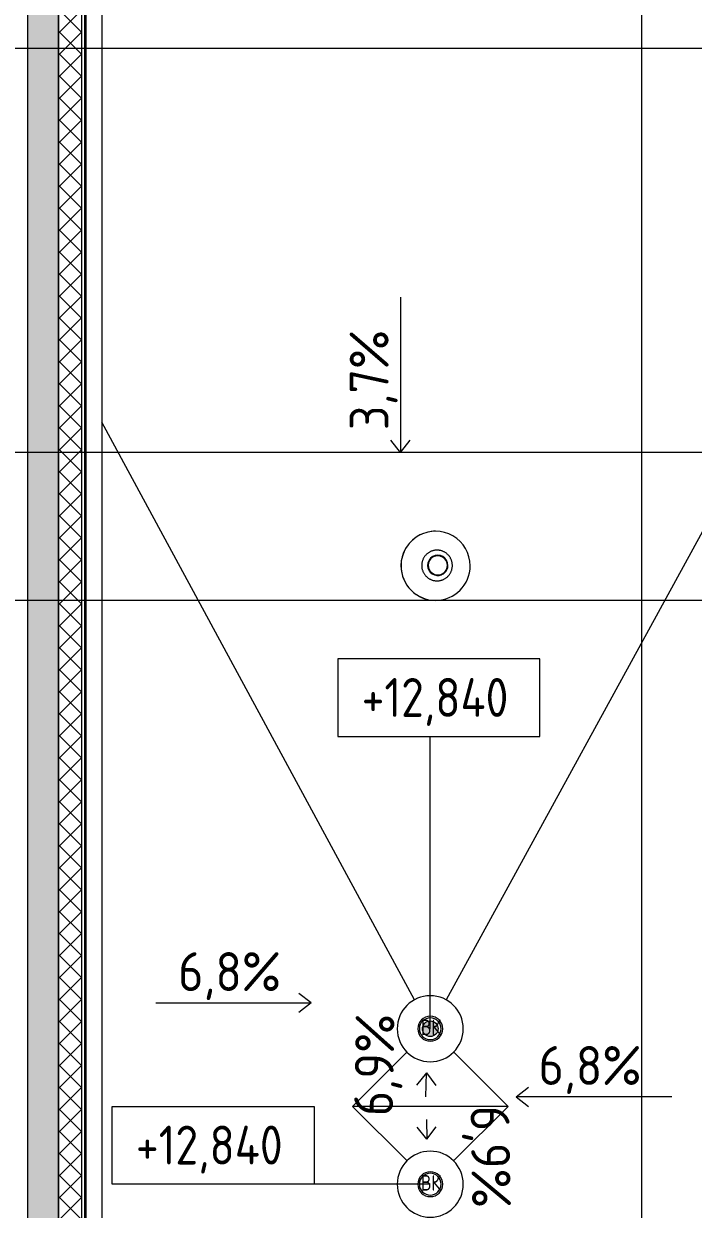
# Model space of a CAD drawing. Header units: millimetres. Extents: x -592259 to 288321, y -552984 to 293768.
# Drawn here: x 137493 to 141799, y -507923 to -500298 of the extents above; entities that cross this region are included whole.
import ezdxf

# ---------------------------------------------------------------- set-up
doc = ezdxf.new("R2010")
doc.units = ezdxf.units.MM
doc.linetypes.add('ADSK_Линия сетки', pattern=[2500, 2000, -250, 0, -250])
for name, color, linetype, lineweight in [('Аннотация', 250, 'Continuous', 20), ('Крыша', 7, 'Continuous', 5), ('Оборудование', 7, 'Continuous', 9), ('Ограждение', 7, 'Continuous', 5), ('Оси', 250, 'Continuous', 9), ('Отметки', 7, 'Continuous', 9), ('Размеры', 7, 'Continuous', 9), ('Стены внутренние', 7, 'Continuous', 9), ('Стены наружные', 7, 'Continuous', 9), ('Стены перегородки', 7, 'Continuous', 13), ('Стены штриховка', 250, 'Continuous', 9)]:
    doc.layers.add(name, color=color, linetype=linetype, lineweight=lineweight)
doc.styles.add('GOST Common_1', font='', dxfattribs={"width": 0.9, "height": 250})
doc.styles.add('ISOCPEUR', font='isocpeur.ttf', dxfattribs={"width": 0.8, "height": 100})
doc.styles.add('ISOCPEUR_1', font='isocpeur.ttf', dxfattribs={"width": 0.9, "height": 250})
doc.styles.get('GOST Common_1').set_extended_font_data('GOST Common')

# ---------------------------------------------------------------- blocks, each defined once
blk = doc.blocks.new('TN_Воронка ТехноНИКОЛЬ ВБ - Воронка ТехноНИКОЛЬ ВБ ЭКО_ Ø110х315мм-36661947-АР3_Кладочный план кровли _17_930 С2-3')
at = {"layer": 'Оборудование'}
for radius, start, end in [(212.5, 360, 180), (80, 0, 180), (212.5, 180, 360), (80, 180, 360), (70, 360, 180), (70, 180, 360)]:
    blk.add_arc((0, 0), radius, start, end, dxfattribs=at)
blk = doc.blocks.new('TN_Аэратор кровельный ТехноНИКОЛЬ - Аэратор кровельный ТехноНИКОЛЬ 160х460мм-36023644-АР3_Кладочный план кровли _17_930 С2-3')
at = {"layer": 'Оборудование'}
for p, q in [((74130.2, 40914.9), (74130, 40914.8)), ((74175.1, 40763.2), (74174.8, 40763.1)), ((74200, 40635.6), (74200.3, 40635.7)), ((74216.4, 40478.3), (74216.6, 40478.3))]:
    blk.add_line(p, q, dxfattribs=at)
at = {"layer": 'Оборудование', "flags": 128}
for points in [[(74281.3, 40698.4), (74281.3, 40702.4), (74281, 40706.3), (74280.6, 40710.2), (74280.1, 40714.2), (74279.4, 40718), (74278.5, 40721.9), (74277.5, 40725.7), (74276.3, 40729.5), (74275, 40733.2), (74273.6, 40736.9), (74271.9, 40740.5), (74270.2, 40744), (74268.3, 40747.5), (74266.3, 40750.9), (74264.1, 40754.2), (74261.8, 40757.4), (74259.4, 40760.5), (74256.9, 40763.5), (74254.2, 40766.4), (74251.4, 40769.2), (74248.5, 40771.9), (74245.5, 40774.5), (74242.5, 40777), (74239.3, 40779.3), (74236, 40781.5), (74232.6, 40783.6), (74229.2, 40785.5), (74225.7, 40787.3), (74222.1, 40788.9), (74218.4, 40790.4), (74214.7, 40791.8), (74211, 40793), (74207.2, 40794.1), (74203.3, 40795), (74199.4, 40795.7), (74195.5, 40796.3), (74191.6, 40796.8), (74187.7, 40797), (74183.7, 40797.2), (74179.8, 40797.1), (74175.8, 40796.9), (74171.9, 40796.6), (74168, 40796.1), (74164.1, 40795.4), (74160.2, 40794.6), (74156.4, 40793.6), (74152.6, 40792.5), (74148.9, 40791.2), (74145.2, 40789.8), (74141.6, 40788.2), (74138, 40786.5), (74134.6, 40784.6), (74131.1, 40782.7), (74127.8, 40780.5), (74124.6, 40778.3), (74121.4, 40775.9), (74118.4, 40773.4), (74115.5, 40770.7), (74112.6, 40768), (74109.9, 40765.1), (74107.3, 40762.2), (74104.8, 40759.1), (74102.4, 40755.9), (74100.2, 40752.7), (74098.1, 40749.3), (74096.1, 40745.9), (74094.3, 40742.4), (74092.6, 40738.9), (74091.1, 40735.2), (74089.7, 40731.5), (74088.4, 40727.8), (74087.3, 40724), (74086.4, 40720.2), (74085.6, 40716.3), (74085, 40712.4), (74084.5, 40708.5), (74084.2, 40704.5), (74084, 40700.6), (74084, 40698.5)], [(74084, 40698.5), (74084.1, 40694.5), (74084.3, 40690.6), (74084.7, 40686.6), (74085.2, 40682.7), (74085.9, 40678.8), (74086.8, 40675), (74087.8, 40671.2), (74089, 40667.4), (74090.3, 40663.7), (74091.8, 40660), (74093.4, 40656.4), (74095.1, 40652.9), (74097, 40649.4), (74099, 40646), (74101.2, 40642.7), (74103.5, 40639.5), (74105.9, 40636.4), (74108.5, 40633.4), (74111.1, 40630.5), (74113.9, 40627.6), (74116.8, 40624.9), (74119.8, 40622.4), (74122.9, 40619.9), (74126.1, 40617.6), (74129.3, 40615.4), (74132.7, 40613.3), (74136.1, 40611.4), (74139.7, 40609.6), (74143.2, 40607.9), (74146.9, 40606.4), (74150.6, 40605.1), (74154.4, 40603.9), (74158.2, 40602.8), (74162, 40601.9), (74165.9, 40601.2), (74169.8, 40600.6), (74173.7, 40600.1), (74177.6, 40599.9), (74181.6, 40599.7), (74185.5, 40599.8), (74189.5, 40600), (74193.4, 40600.3), (74197.3, 40600.8), (74201.2, 40601.5), (74205.1, 40602.3), (74208.9, 40603.3), (74212.7, 40604.4), (74216.4, 40605.7), (74220.1, 40607.1), (74223.7, 40608.7), (74227.3, 40610.4), (74230.8, 40612.2), (74234.2, 40614.2), (74237.5, 40616.4), (74240.7, 40618.6), (74243.9, 40621), (74246.9, 40623.5), (74249.9, 40626.2), (74252.7, 40628.9), (74255.4, 40631.8), (74258, 40634.7), (74260.5, 40637.8), (74262.9, 40640.9), (74265.1, 40644.2), (74267.2, 40647.5), (74269.2, 40651), (74271, 40654.5), (74272.7, 40658), (74274.2, 40661.7), (74275.6, 40665.4), (74276.9, 40669.1), (74278, 40672.9), (74278.9, 40676.7), (74279.7, 40680.6), (74280.4, 40684.5), (74280.8, 40688.4), (74281.2, 40692.4), (74281.3, 40696.3), (74281.3, 40698.4)]]:
    blk.add_lwpolyline(points, dxfattribs=at)
at = {"layer": 'Оборудование'}
for centre, major_axis, start_param, end_param in [((74173.2, 40696.6), (-43.2, 218.3), 0.253317, 1.375315), ((74173.4, 40696.6), (-43.2, 218.3), 4.516907, 7.6585), ((74173.2, 40696.6), (-43.2, 218.3), 6.087704, 6.312103), ((74187.4, 40699.4), (-12.6, 63.8), 6.087704, 7.6585), ((74187.7, 40699.4), (-12.6, 63.8), 4.516907, 7.6585), ((74187.7, 40699.4), (-12, 60.8), 4.516907, 7.6585), ((74187.4, 40699.4), (-12, 60.8), 4.516907, 5.933399), ((74173.2, 40696.6), (-43.2, 218.3), 1.375315, 2.721712), ((74173.4, 40696.6), (-43.2, 218.3), 1.375315, 4.516907), ((74187.4, 40699.4), (-12.6, 63.8), 1.375315, 3.33881), ((74187.7, 40699.4), (-12.6, 63.8), 1.375315, 4.516907), ((74187.7, 40699.4), (-12, 60.8), 1.375315, 4.516907), ((74187.4, 40699.4), (-12, 60.8), 3.172849, 4.516907), ((74173.2, 40696.6), (-43.2, 218.3), 2.946111, 3.170511)]:
    blk.add_ellipse(centre, major_axis=major_axis, ratio=0.999485, start_param=start_param, end_param=end_param, dxfattribs=at)
blk = doc.blocks.new('Ограждение - Ограждение-38592901-АР3_Кладочный план кровли _17_930 С2-3')
at = {"layer": 'Ограждение'}
for p, q in [((114228, 29103), (114228, 58197)), ((114328, 58097), (114328, 29203))]:
    blk.add_line(p, q, dxfattribs=at)
blk = doc.blocks.new('Высотные отметки - Рамка-32693647-АР3_Кладочный план кровли _17_930 С2-3')
at = {"layer": 'Аннотация'}
for p, q in [((-6.5, 0), (-6.5, 5)), ((-6.5, 5), (6.5, 5)), ((6.5, 5), (6.5, 0)), ((6.5, 0), (-6.5, 0))]:
    blk.add_line(p, q, dxfattribs=at)

msp = doc.modelspace()

# ---------------------------------------------------------------- hatches: boundary and pattern name
at = {"layer": 'Отметки'}
h = msp.add_hatch(color=256, dxfattribs=at)
edge = h.paths.add_edge_path()
edge.add_arc((140107.6779, -506761.8419), 50, 0, 360)
at = {"layer": 'Стены внутренние', "lineweight": 5}
h = msp.add_hatch(dxfattribs=at)
h.set_pattern_fill('FP_1', color=256, style=0, pattern_type=2)
h.set_pattern_definition([(135, (23667.23, -543980.64), (-142.56192, -142.56192), []), (135, (23809.8, -543980.64), (-142.56192, -142.56192), [252.016, -50.403, 3.353, -47.05])])
h.paths.add_polyline_path([(137717.2304, -524855.6404), (137717.2304, -485405.6404), (137517.2304, -485405.6404), (137517.2304, -524855.6404)])
at = {"layer": 'Стены наружные', "lineweight": 5}
h = msp.add_hatch(dxfattribs=at)
h.set_pattern_fill('FP_33', color=256, style=0, pattern_type=2)
h.set_pattern_definition([(45, (23667.23, -543980.64), (-70.71068, 70.71068), []), (135, (23667.23, -543980.64), (-70.71068, -70.71068), [])])
h.paths.add_polyline_path([(137867.2079, -515055.5936), (137867.2079, -485755.641), (137717.2079, -485755.641), (137717.2079, -515055.5936)])

# ---------------------------------------------------------------- linework, layer by layer
at = {"layer": 'Крыша'}
for p, q in [((137895.2304, -502676.9407), (137887.2079, -502662.1286)), ((140007.181, -506576.2917), (137995.2304, -502861.5734)), ((142089.5645, -503139.2981), (140209.1921, -506576.2917)), ((139607.6779, -507261.8419), (139958.2407, -506911.2792)), ((140257.1152, -506911.2792), (140607.6779, -507261.8419)), ((140607.6779, -507261.8419), (139607.6779, -507261.8419)), ((139958.2407, -507612.4046), (139607.6779, -507261.8419)), ((140607.6779, -507261.8419), (140257.1152, -507612.4046))]:
    msp.add_line(p, q, dxfattribs=at)
at = {"layer": 'Оси', "linetype": 'ADSK_Линия сетки', "ltscale": 100}
for p, q in [((141467.2304, -547719.4803), (141467.2304, -482778.6358)), ((137717.2304, -546449.4803), (137717.2304, -483208.2539)), ((88763.207, -500455.6404), (180488.1093, -500455.6404)), ((180488.1093, -503055.5205), (122987.2298, -503055.5205)), ((88763.207, -504005.6404), (180488.1093, -504005.6404))]:
    msp.add_line(p, q, dxfattribs=at)
at = {"layer": 'Отметки'}
for p, q in [((140107.6779, -504882.8304), (140163.1977, -504882.8304)), ((140107.6779, -506761.8419), (140107.6779, -504882.8304)), ((140107.6779, -507761.8419), (138711.4884, -507761.8419))]:
    msp.add_line(p, q, dxfattribs=at)
msp.add_circle((140107.6779, -506761.8419), 50, dxfattribs=at)
at = {"layer": 'Размеры'}
for p, q in [((139916.2217, -502055.5863), (139916.2217, -503055.5863)), ((139916.2217, -503055.5863), (139854.8356, -502975.5863)), ((139916.2217, -503055.5863), (139977.6079, -502975.5863)), ((139342.3596, -506596.1201), (139262.3596, -506534.7339)), ((138342.3596, -506596.1201), (139342.3596, -506596.1201)), ((139342.3596, -506596.1201), (139262.3596, -506657.5062)), ((140082.7753, -507045.6008), (140020.0298, -507124.5392)), ((140080.1506, -507199.0425), (140082.7753, -507045.6008)), ((140082.7753, -507045.6008), (140142.7842, -507126.639)), ((140660.2657, -507199.9233), (140740.2657, -507138.5371)), ((140660.2657, -507199.9233), (140740.2657, -507261.3094)), ((141660.2657, -507199.9233), (140660.2657, -507199.9233)), ((140083.4091, -507345.6776), (140085.5881, -507473.0585)), ((140085.5881, -507473.0585), (140022.8426, -507394.1201)), ((140085.5881, -507473.0585), (140145.597, -507392.0203))]:
    msp.add_line(p, q, dxfattribs=at)
at = {"layer": 'Стены перегородки'}
for p, q in [((137517.2304, -485405.6404), (137517.2304, -521810.141)), ((137717.2079, -485605.641), (137717.2079, -515055.5936)), ((137717.2304, -515305.5936), (137717.2304, -485605.6404)), ((137887.2079, -514905.5936), (137887.2079, -485775.641))]:
    msp.add_line(p, q, dxfattribs=at)
at = {"layer": 'Стены штриховка'}
msp.add_line((137867.2079, -514905.5936), (137867.2079, -485755.641), dxfattribs=at)

# ---------------------------------------------------------------- block references
at = {"layer": 'Оборудование'}
for name, p in [('TN_Аэратор кровельный ТехноНИКОЛЬ - Аэратор кровельный ТехноНИКОЛЬ 160х460мм-36023644-АР3_Кладочный план кровли _17_930 С2-3', (65968.5711, -544480.8342)), ('TN_Воронка ТехноНИКОЛЬ ВБ - Воронка ТехноНИКОЛЬ ВБ ЭКО_ Ø110х315мм-36661947-АР3_Кладочный план кровли _17_930 С2-3', (140107.6779, -506761.8419)), ('TN_Воронка ТехноНИКОЛЬ ВБ - Воронка ТехноНИКОЛЬ ВБ ЭКО_ Ø110х315мм-36661947-АР3_Кладочный план кровли _17_930 С2-3', (140107.6779, -507761.8419))]:
    msp.add_blockref(name, p, dxfattribs=at)
at = {"layer": 'Ограждение'}
msp.add_blockref('Ограждение - Ограждение-38592901-АР3_Кладочный план кровли _17_930 С2-3', (23667.2298, -543980.641), dxfattribs=at)
at = {"layer": 'Отметки', "extrusion": (0, 0, -1), "xscale": 99.99999999999993, "yscale": 99.99999999999993, "zscale": 99.99999999999993}
msp.add_blockref('Высотные отметки - Рамка-32693647-АР3_Кладочный план кровли _17_930 С2-3', (-140163.1977, -504882.8304), dxfattribs=at)
at = {"layer": 'Отметки', "xscale": 99.99999999999993, "yscale": 99.99999999999993, "zscale": 99.99999999999993}
msp.add_blockref('Высотные отметки - Рамка-32693647-АР3_Кладочный план кровли _17_930 С2-3', (138711.4884, -507761.8419), dxfattribs=at)

# ---------------------------------------------------------------- texts
at = {"layer": 'Аннотация', "char_height": 100, "width": 160.3375, "attachment_point": 1, "style": 'ISOCPEUR'}
for insert in [(140047.699, -506702.8865), (140047.699, -507702.8865)]:
    msp.add_mtext('ВК', dxfattribs=dict(at, insert=insert))
at = {"layer": 'Отметки', "char_height": 250, "width": 1191.744618, "attachment_point": 1, "line_spacing_factor": 1.022761, "style": 'GOST Common_1'}
for insert in [(139666.6375, -504506.1233), (138214.9282, -507385.1348)]:
    msp.add_mtext('+12,840', dxfattribs=dict(at, insert=insert))
at = {"layer": 'Размеры', "char_height": 250, "width": 854.495671, "attachment_point": 1, "line_spacing_factor": 1.149209, "style": 'ISOCPEUR_1'}
for s, insert, rotation in [('3,7%', (139589.6078, -502911.6262), 90), ('6,9%', (139617.1527, -507321.3452), 89.02000903), ('6,9%', (140615.692, -507254.5638), 270.97999097)]:
    msp.add_mtext(s, dxfattribs=dict(at, insert=insert, rotation=rotation))
for insert in [(138486.3198, -506269.5061), (140804.2258, -506873.3093)]:
    msp.add_mtext('6,8%', dxfattribs=dict(at, insert=insert))

doc.saveas('drawing.dxf')
